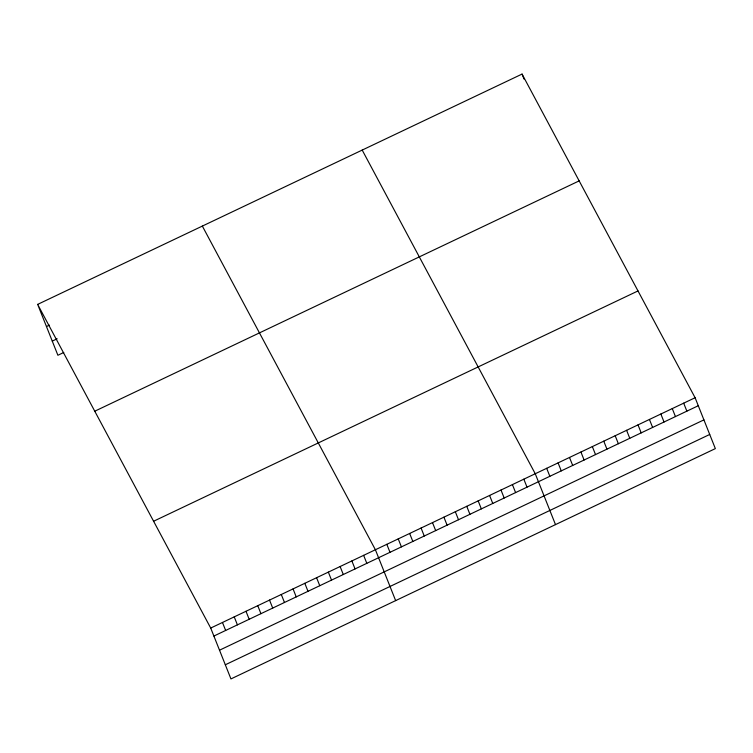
<?xml version="1.0" encoding="UTF-8"?>
<svg xmlns="http://www.w3.org/2000/svg" width="753" height="753" viewBox="0 0 753 753"><rect width="100%" height="100%" fill="white"/><g stroke="black" fill="none" stroke-linecap="round" stroke-linejoin="round"><path stroke-width="1.13" d="M37.65 304.391L522.055 74.076L695.104 397.735L715.35 448.609L230.945 678.924L210.708 628.058L37.65 304.391L57.896 355.265L63.779 352.47M46.46 326.538L49.406 325.136M52.268 341.118L57.162 338.784M94.756 411.204L579.161 180.88M153.593 521.245L637.998 290.931M210.708 628.058L695.104 397.735M213.89 636.05L698.285 405.726M219.518 650.197L703.914 419.873M225.316 664.777L709.721 434.453M362.202 150.082L535.251 473.741L555.498 524.615M202.35 226.088L375.399 549.746L395.645 600.621M683.686 403.166L686.868 411.157M672.269 408.597L675.45 416.588M660.852 414.018L664.033 422.019M522.055 74.076L524.041 79.065M649.434 419.449L652.616 427.44M638.017 424.88L641.198 432.871M626.6 430.311L629.781 438.302M615.182 435.733L618.364 443.733M603.765 441.164L606.946 449.155M592.347 446.595L595.519 454.586M580.93 452.026L584.102 460.017M569.503 457.457L572.685 465.448M558.086 462.879L561.267 470.879M546.669 468.31L549.85 476.301M523.834 479.172L527.015 487.163M512.417 484.603L515.598 492.594M500.999 490.024L504.181 498.015M489.582 495.455L492.763 503.446M478.164 500.886L481.346 508.877M466.747 506.317L469.928 514.308M455.33 511.739L458.511 519.739M443.912 517.17L447.094 525.161M432.495 522.601L435.676 530.592M421.078 528.032L424.25 536.023M409.651 533.463L412.832 541.454M398.233 538.884L401.415 546.876M386.816 544.315L389.998 552.307M363.633 555.337L366.815 563.329M351.877 560.929L355.058 568.929M340.111 566.529L343.293 574.52M328.346 572.12L331.527 580.111M316.58 577.711L319.761 585.702M304.814 583.302L307.996 591.303M293.049 588.902L296.23 596.894M281.293 594.494L284.474 602.485M269.527 600.085L272.708 608.076M257.761 605.676L260.943 613.676M245.996 611.276L249.177 619.267M234.23 616.867L237.411 624.858M222.464 622.458L225.646 630.449"/></g></svg>
